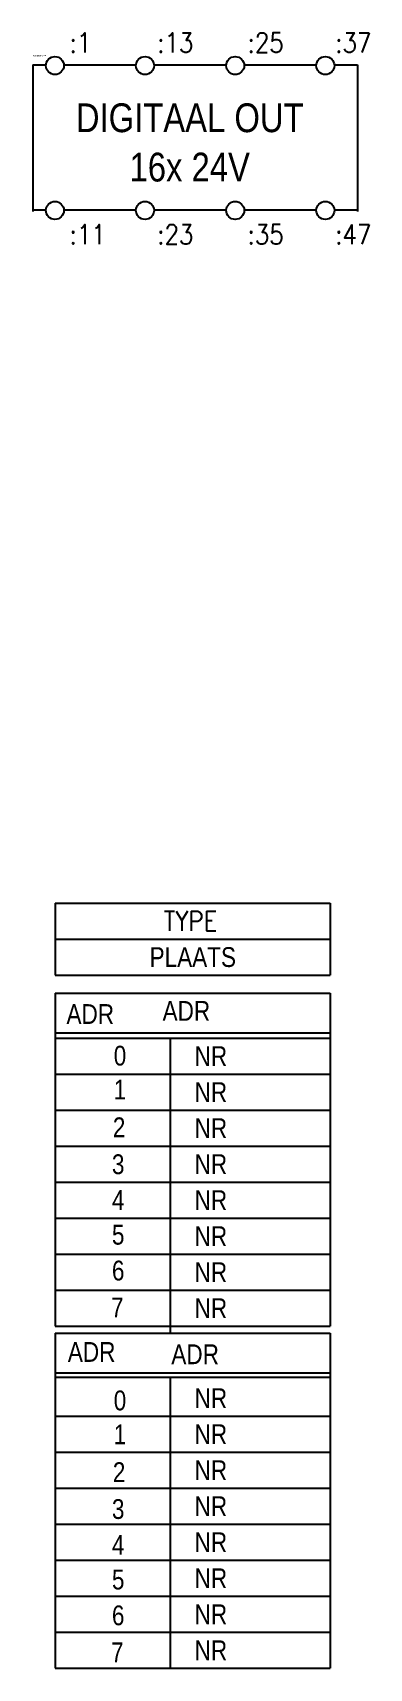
# Model space of a CAD drawing. Extents: x 278 to 315, y 31 to 213.
import ezdxf
from ezdxf.enums import TextEntityAlignment as Align

# ---------------------------------------------------------------- set-up
doc = ezdxf.new("R2010")
doc.units = 0
doc.header["$MEASUREMENT"] = 0
doc.linetypes.add('DASHED', pattern=[19.05, 12.7, -6.35])
doc.layers.get('0').update_dxf_attribs({"linetype": 'CONTINUOUS'})
for name, color, linetype in [('1', 8, 'CONTINUOUS'), ('11', 30, 'DASHED'), ('3', 30, 'CONTINUOUS')]:
    doc.layers.add(name, color=color, linetype=linetype)
doc.styles.add('ROMANS', font='ROMANS.SHX')

msp = doc.modelspace()

# ---------------------------------------------------------------- linework, layer by layer
at = {"layer": '1'}
for p, q in [((277.5, 209.1), (277.5, 195.4)), ((277.5, 209.1), (278.95, 209.1)), ((277.5, 209.1), (278.95, 209.1)), ((280.95, 209.1), (288.95, 209.1)), ((280.95, 209.1), (288.95, 209.1)), ((290.95, 209.1), (298.95, 209.1)), ((290.95, 209.1), (298.95, 209.1)), ((300.95, 209.1), (308.95, 209.1)), ((300.95, 209.1), (308.95, 209.1)), ((310.95, 209.1), (313.5, 209.1)), ((310.95, 209.1), (313.5, 209.1)), ((313.5, 209.1), (313.5, 195.4)), ((277.5, 207), (277.5, 192.82)), ((277.5, 207), (277.5, 194.15)), ((277.5, 207), (277.5, 194.13)), ((313.5, 207), (313.5, 192.82)), ((313.5, 207), (313.5, 193.15)), ((277.5, 193), (278.95, 193)), ((277.5, 193), (278.95, 193)), ((280.95, 193), (288.95, 193)), ((280.95, 193), (288.95, 193)), ((290.95, 193), (298.95, 193)), ((290.95, 193), (298.95, 193)), ((300.95, 193), (308.95, 193)), ((300.95, 193), (308.95, 193)), ((310.95, 193), (313.5, 193)), ((310.95, 193), (313.5, 193)), ((280, 116), (280, 108)), ((280, 112), (310.5, 112)), ((280, 112), (310.5, 112)), ((280, 108), (310.5, 108)), ((280, 106), (280, 69)), ((280, 106), (310.5, 106)), ((310.5, 106), (310.5, 69)), ((280, 101.58), (310.5, 101.58)), ((280, 101), (280, 69)), ((280, 101), (310.5, 101)), ((280, 101), (310.5, 101)), ((292.75, 101), (292.75, 68.21)), ((292.75, 101), (292.75, 69)), ((310.5, 101), (310.5, 69)), ((280, 97), (310.5, 97)), ((280, 97), (310.5, 97)), ((280, 93), (310.5, 93)), ((280, 93), (310.5, 93)), ((280, 89), (310.5, 89)), ((280, 89), (310.5, 89)), ((280, 85), (310.5, 85)), ((280, 85), (310.5, 85)), ((280, 81), (310.5, 81)), ((280, 81), (310.5, 81)), ((280, 77), (310.5, 77)), ((280, 77), (310.5, 77)), ((280, 73), (310.5, 73)), ((280, 73), (310.5, 73)), ((280, 69), (310.5, 69)), ((280, 69), (310.5, 69)), ((280, 68.21), (280, 31)), ((280, 68.21), (280, 31)), ((280, 68.21), (310.5, 68.21)), ((310.5, 68.21), (310.5, 31)), ((310.5, 68.21), (310.5, 31)), ((280, 63.81), (310.5, 63.81)), ((280, 63.33), (310.5, 63.33)), ((292.75, 63.33), (292.75, 31)), ((292.75, 63.33), (292.75, 31)), ((280, 59), (310.5, 59)), ((280, 59), (310.5, 59)), ((280, 55), (310.5, 55)), ((280, 55), (310.5, 55)), ((280, 51), (310.5, 51)), ((280, 51), (310.5, 51)), ((280, 47), (310.5, 47)), ((280, 47), (310.5, 47)), ((280, 43), (310.5, 43)), ((280, 43), (310.5, 43)), ((280, 39), (310.5, 39)), ((280, 39), (310.5, 39)), ((280, 35), (310.5, 35)), ((280, 35), (310.5, 35)), ((280, 31), (310.5, 31)), ((280, 31), (310.5, 31))]:
    msp.add_line(p, q, dxfattribs=at)
for centre in [(279.95, 209.03), (279.95, 209.03), (289.95, 209.03), (289.95, 209.03), (299.95, 209.03), (299.95, 209.03), (309.95, 209.03), (309.95, 209.03), (279.95, 192.93), (279.95, 192.93), (289.95, 192.93), (289.95, 192.93), (299.95, 192.93), (299.95, 192.93), (309.95, 192.93), (309.95, 192.93)]:
    msp.add_circle(centre, 1, dxfattribs=at)
at = {"layer": '3'}
for p, q in [((280, 116), (310.5, 116)), ((280, 116), (310.5, 116)), ((280, 116), (280, 108)), ((310.5, 116), (310.5, 108)), ((310.5, 116), (310.5, 108)), ((280, 108), (310.5, 108))]:
    msp.add_line(p, q, dxfattribs=at)

# ---------------------------------------------------------------- texts
at = {"flags": 1}
msp.add_attdef('SYMBTYPE', (277.5, 210), 'GN', height=0.2, dxfattribs=at)
at = {"layer": '1', "style": 'ROMANS', "width": 0.85}
for s, p in [(':1', (281.58, 210.47)), (':13', (291.31, 210.47)), (':25', (301.33, 210.47)), (':37', (311.05, 210.47)), (':11', (281.58, 189.17)), (':23', (291.31, 189.17)), (':35', (301.33, 189.17)), (':47', (311.05, 189.17))]:
    msp.add_text(s, height=2.2, dxfattribs=at).set_placement(p)
at = {"layer": '1', "width": 0.85}
for s, p in [('ADR', (281.24, 102.57)), ('0', (286.48, 97.95)), ('1', (286.48, 94.18)), ('2', (286.38, 89.99)), ('3', (286.28, 85.89)), ('4', (286.28, 81.91)), ('5', (286.28, 78.06)), ('6', (286.28, 74.08)), ('7', (286.18, 69.97)), ('ADR', (281.39, 65.04)), ('0', (286.48, 59.65)), ('1', (286.48, 55.88)), ('2', (286.38, 51.69)), ('3', (286.28, 47.59)), ('4', (286.28, 43.61)), ('5', (286.28, 39.76)), ('6', (286.28, 35.78)), ('7', (286.18, 31.67))]:
    msp.add_text(s, height=2.2, dxfattribs=at).set_placement(p)
at = {"layer": '1', "style": 'ROMANS', "width": 0.85}
msp.add_attdef('TYPE', text='', height=2.2, dxfattribs=at).set_placement((295, 114), align=Align.MIDDLE)
at = {"layer": '1', "width": 0.85}
msp.add_attdef('PLAATS', text='', height=2.2, dxfattribs=at).set_placement((295.25, 108.9), align=Align.CENTER)
for tag, p in [('ADR', (291.9, 102.92)), ('NR', (295.45, 97.9)), ('NR', (295.45, 93.9)), ('NR', (295.45, 89.9)), ('NR', (295.45, 85.9)), ('NR', (295.45, 81.9)), ('NR', (295.45, 77.9)), ('NR', (295.45, 73.9)), ('NR', (295.45, 69.9)), ('ADR', (292.87, 64.78)), ('NR', (295.45, 59.9)), ('NR', (295.45, 55.9)), ('NR', (295.45, 51.9)), ('NR', (295.45, 47.9)), ('NR', (295.45, 43.9)), ('NR', (295.45, 39.9)), ('NR', (295.45, 35.9)), ('NR', (295.45, 31.9))]:
    msp.add_attdef(tag, p, '', height=2.2, dxfattribs=at)
at = {"layer": '11', "width": 0.85}
for s, p in [('DIGITAAL OUT', (294.91, 203.23)), ('16x 24V', (294.91, 197.75))]:
    msp.add_text(s, height=3.2, dxfattribs=at).set_placement(p, align=Align.MIDDLE)

doc.saveas('drawing.dxf')
